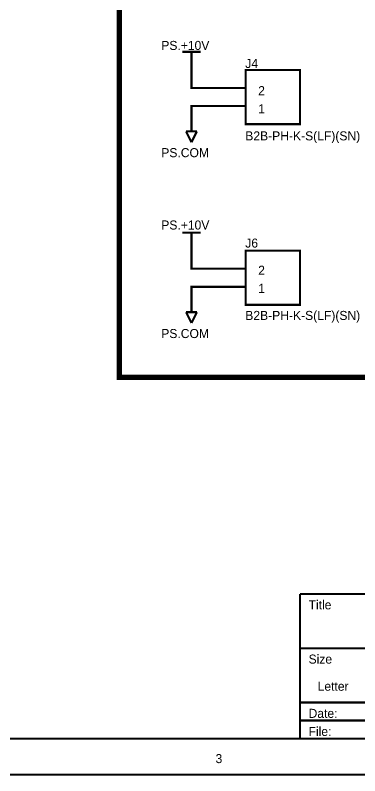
# Model space of a CAD drawing. Header units: inches. Extents: x 0 to 11, y 0 to 8.5.
# Drawn here: x 5.725 to 7.631, y -0.006 to 4.203 of the extents above; entities that cross this region are included whole.
import ezdxf

# ---------------------------------------------------------------- set-up
doc = ezdxf.new("R2010")
doc.units = ezdxf.units.IN
doc.header["$MEASUREMENT"] = 0
doc.layers.add('Sheet', color=255, linetype='Continuous')

msp = doc.modelspace()

# ---------------------------------------------------------------- linework, layer by layer
at = {"layer": 'Sheet'}
for points, const_width in [([(0.0013, 8.5), (10.9991, 8.5), (10.9991, 0), (0.0013, 0), (0.0013, 8.5)], 0.0118), ([(0.0013, 8.5), (0.0013, 0), (10.9991, 0), (10.9991, 8.5), (0.0013, 8.5), (0.0013, 8.5)], 0.0039), ([(0.201, 8.2998), (10.799, 8.2998), (10.799, 0.1997), (0.201, 0.1997), (0.201, 8.2998)], 0.0118), ([(0.201, 8.2998), (0.201, 0.1997), (10.799, 0.1997), (10.799, 8.2998), (0.201, 8.2998), (0.201, 8.2998)], 0.0039), ([(6.3001, 7.8999), (10.2991, 7.8999), (10.2991, 2.1996), (6.3001, 2.1996), (6.3001, 7.8999)], 0.0295), ([(7.0001, 3.8997), (7.2998, 3.8997), (7.2998, 3.5999), (7.0001, 3.5999), (7.0001, 3.8997)], 0.0118), ([(7.0001, 3.8997), (7.0001, 3.5999), (7.2998, 3.5999), (7.2998, 3.8997), (7.0001, 3.8997), (7.0001, 3.8997)], 0.0039), ([(7.0001, 2.8998), (7.2998, 2.8998), (7.2998, 2.6), (7.0001, 2.6), (7.0001, 2.8998)], 0.0118), ([(7.0001, 2.8998), (7.0001, 2.6), (7.2998, 2.6), (7.2998, 2.8998), (7.0001, 2.8998), (7.0001, 2.8998)], 0.0039)]:
    msp.add_lwpolyline(points, close=True, dxfattribs=dict(at, const_width=const_width))
at = {"layer": 'Sheet', "const_width": 0.0118}
for points in [[(6.6499, 3.9998), (6.7499, 3.9998)], [(6.6999, 3.8997), (6.6999, 3.9998)], [(6.8, 3.7996), (6.6999, 3.7996), (6.6999, 3.8997)], [(7.0001, 3.7996), (6.8, 3.7996)], [(6.8, 3.7), (6.6999, 3.7), (6.6999, 3.5999)], [(7.0001, 3.7), (6.8, 3.7)], [(6.6999, 3.5999), (6.6999, 3.5597)], [(6.6999, 3.4998), (6.67, 3.5597)], [(6.67, 3.5597), (6.7298, 3.5597)], [(6.6999, 3.4998), (6.7298, 3.5597)], [(6.6499, 2.9998), (6.7499, 2.9998)], [(6.6999, 2.8998), (6.6999, 2.9998)], [(6.8, 2.7997), (6.6999, 2.7997), (6.6999, 2.8998)], [(7.0001, 2.7997), (6.8, 2.7997)], [(6.8, 2.6996), (6.6999, 2.6996), (6.6999, 2.6)], [(7.0001, 2.6996), (6.8, 2.6996)], [(6.6999, 2.6), (6.6999, 2.5597)], [(6.6999, 2.4999), (6.67, 2.5597)], [(6.67, 2.5597), (6.7298, 2.5597)], [(6.6999, 2.4999), (6.7298, 2.5597)], [(7.2998, 0.9999), (10.799, 0.9999)], [(7.2998, 0.9999), (7.2998, 0.1997)], [(7.2998, 0.6997), (10.799, 0.6997)], [(7.2998, 0.3999), (10.799, 0.3999)], [(7.2998, 0.2998), (10.799, 0.2998)]]:
    msp.add_lwpolyline(points, dxfattribs=at)

# ---------------------------------------------------------------- texts
at = {"layer": 'Sheet'}
for s, height, p in [('PS.+10V', 0.05004, (6.5328, 4.0105)), ('J4', 0.05004, (6.9974, 3.9104)), ('2', 0.05, (7.0689, 3.7603)), ('1', 0.05, (7.0689, 3.6602)), ('B2B-PH-K-S(LF)(SN)', 0.050042, (6.9974, 3.5101)), ('PS.COM', 0.05004, (6.5328, 3.4172)), ('PS.+10V', 0.05004, (6.5328, 3.0168)), ('J6', 0.05004, (6.9974, 2.9167)), ('2', 0.05, (7.0689, 2.7666)), ('1', 0.05, (7.0689, 2.6665)), ('B2B-PH-K-S(LF)(SN)', 0.050042, (6.9974, 2.5164)), ('PS.COM', 0.05004, (6.5328, 2.4163)), ('Title', 0.05004, (7.3476, 0.9151)), ('Size', 0.05004, (7.3476, 0.6148)), ('Letter', 0.05004, (7.3977, 0.4647)), ('Date:', 0.05004, (7.3476, 0.3146)), ('File:', 0.05004, (7.3476, 0.2145)), ('3', 0.05, (6.833, 0.0643))]:
    msp.add_text(s, height=height, dxfattribs=at).set_placement(p)

doc.saveas('drawing.dxf')
